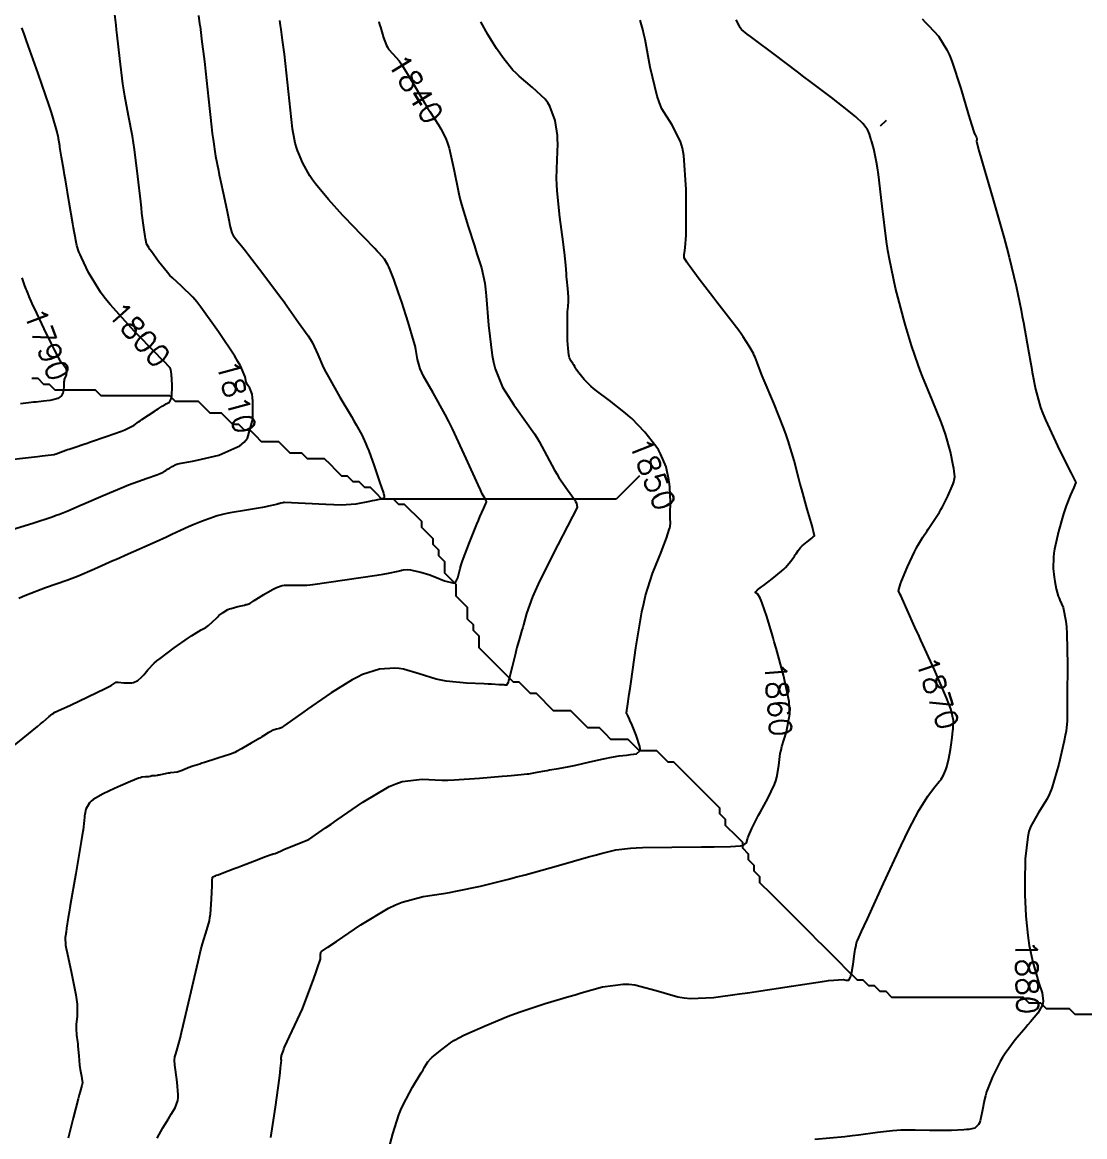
# Model space of a CAD drawing. Header units: metres. Extents: x 68 to 838477, y 94 to 1191015.
# Drawn here: x 837954.3 to 838139.6, y 1189446 to 1189640.4 of the extents above; entities that cross this region are included whole.
import ezdxf

# ---------------------------------------------------------------- set-up
doc = ezdxf.new("R2010")
doc.units = ezdxf.units.M
doc.header["$LTSCALE"] = 0.3
doc.layers.add('COTAS 10', color=1, linetype='Continuous')
doc.layers.add('DRENAJE', color=5, linetype='Continuous', lineweight=25)
doc.styles.get("Standard").update_dxf_attribs({"font": 'simplex.shx'})

msp = doc.modelspace()

# ---------------------------------------------------------------- linework, layer by layer
at = {"layer": 'COTAS 10'}
for points, elevation in [([(837952.02, 1189513.59), (837954.42, 1189515.55), (837956.93, 1189517.59), (837957.46, 1189518.03), (837957.92, 1189518.4), (837958.98, 1189519.29), (837959.47, 1189519.71), (837959.56, 1189519.79), (837959.64, 1189519.86), (837959.78, 1189519.98), (837959.81, 1189520), (837959.83, 1189520.01), (837959.85, 1189520.02), (837959.92, 1189520.07), (837960, 1189520.11), (837960.01, 1189520.12), (837960.03, 1189520.13), (837960.05, 1189520.14), (837960.06, 1189520.14), (837960.06, 1189520.14), (837960.07, 1189520.14), (837960.08, 1189520.13), (837960.08, 1189520.14), (837960.09, 1189520.14), (837960.11, 1189520.15), (837960.12, 1189520.15), (837960.13, 1189520.15), (837960.18, 1189520.17), (837960.27, 1189520.21), (837960.31, 1189520.22), (837960.36, 1189520.24), (837960.59, 1189520.33), (837961.54, 1189520.76), (837962.04, 1189521), (837962.65, 1189521.29), (837965.71, 1189522.74), (837968.72, 1189524.21), (837969.29, 1189524.5), (837969.74, 1189524.74), (837970.44, 1189525.2), (837970.64, 1189525.28), (837970.79, 1189525.28), (837970.98, 1189525.28), (837971.98, 1189525.19), (837973.12, 1189525.16), (837973.4, 1189525.2), (837973.65, 1189525.25), (837974.41, 1189525.59), (837975.07, 1189526.15), (837975.26, 1189526.34), (837975.45, 1189526.55), (837976.15, 1189527.43), (837977.29, 1189528.61), (837977.76, 1189529.01), (837978.29, 1189529.45), (837980.74, 1189531.29), (837983.23, 1189533.02), (837983.77, 1189533.38), (837984.26, 1189533.69), (837985.49, 1189534.4), (837986.3, 1189534.84), (837986.51, 1189534.99), (837986.72, 1189535.16), (837987.46, 1189535.83), (837988.17, 1189536.54), (837988.37, 1189536.72), (837988.56, 1189536.9), (837989.28, 1189537.47), (837990.11, 1189537.95), (837990.39, 1189538.06), (837990.68, 1189538.17), (837991.88, 1189538.5), (837993, 1189538.75), (837993.24, 1189538.82), (837993.44, 1189538.87), (837993.93, 1189539.04), (837994.48, 1189539.36), (837994.73, 1189539.52), (837995.02, 1189539.7), (837996.42, 1189540.58), (837997.92, 1189541.47), (837998.28, 1189541.66), (837998.61, 1189541.81), (837999.6, 1189542.16), (838000, 1189542.23), (838003.88, 1189542.2), (838004.96, 1189542.36), (838010.5, 1189543.16), (838016.08, 1189543.98), (838017.19, 1189544.15), (838018.11, 1189544.3), (838019.85, 1189544.64), (838020.3, 1189544.8), (838020.4, 1189544.83), (838020.5, 1189544.85), (838020.77, 1189544.9), (838021.42, 1189544.93), (838021.96, 1189544.87), (838022.19, 1189544.82), (838022.46, 1189544.76), (838023.75, 1189544.46), (838025.32, 1189544), (838025.77, 1189543.85), (838026.22, 1189543.69), (838027.92, 1189543), (838029.33, 1189542.61), (838029.6, 1189542.63), (838029.83, 1189542.71), (838030.25, 1189543.48), (838030.62, 1189545.12), (838030.82, 1189545.76), (838031.05, 1189546.47), (838032.25, 1189549.67), (838033.52, 1189552.83), (838033.81, 1189553.52), (838034.06, 1189554.13), (838034.75, 1189555.64), (838035.11, 1189556.44), (838035.17, 1189556.59), (838035.2, 1189556.73), (838035.15, 1189556.96), (838034.5, 1189558.12), (838034.16, 1189558.83), (838033.75, 1189559.71), (838031.69, 1189564.28), (838029.28, 1189569.49), (838028.64, 1189570.77), (838028.02, 1189571.98), (838025.9, 1189575.76), (838024.26, 1189578.67), (838023.94, 1189579.33), (838023.68, 1189579.93), (838023.22, 1189581.56), (838022.92, 1189583.3), (838022.76, 1189583.97), (838022.56, 1189584.71), (838021.56, 1189588.06), (838020.44, 1189591.57), (838020.16, 1189592.41), (838019.9, 1189593.2), (838019.07, 1189595.57), (838018.38, 1189597.34), (838018.19, 1189597.74), (838018.02, 1189598.09), (838017.42, 1189599.07), (838016.52, 1189600.1), (838016.15, 1189600.49), (838015.74, 1189600.93), (838013.83, 1189602.89), (838011.52, 1189605.28), (838010.86, 1189605.99), (838010.19, 1189606.71), (838007.66, 1189609.49), (838005.4, 1189612.22), (838004.89, 1189612.92), (838004.43, 1189613.6), (838003.2, 1189615.82), (838002.45, 1189617.61), (838002.29, 1189618.02), (838002.16, 1189618.38), (838001.86, 1189619.33), (838001.61, 1189620.6), (838001.5, 1189621.17), (838001.39, 1189621.83), (838000, 1189634.85), (837999.66, 1189637.28), (837999.42, 1189639.1), (837999.37, 1189639.5), (837999.32, 1189639.84), (837999.19, 1189640.7)], 1830), ([(837952.35, 1189551.88), (837956.26, 1189553.06), (837959.47, 1189554.15), (837960.16, 1189554.4), (837960.76, 1189554.61), (837962.21, 1189555.18), (837963.69, 1189555.84), (837964.31, 1189556.1), (837965.02, 1189556.41), (837968.37, 1189557.85), (837971.95, 1189559.34), (837972.81, 1189559.69), (837973.62, 1189560), (837976.04, 1189560.9), (837977.72, 1189561.48), (837978.05, 1189561.6), (837978.32, 1189561.7), (837978.83, 1189561.91), (837978.97, 1189562.02), (837979.02, 1189562.05), (837979.08, 1189562.09), (837979.3, 1189562.24), (837979.62, 1189562.44), (837979.73, 1189562.51), (837979.86, 1189562.59), (837980.43, 1189562.93), (837981.05, 1189563.24), (837981.22, 1189563.3), (837981.39, 1189563.36), (837981.97, 1189563.47), (837983.32, 1189563.72), (837983.97, 1189563.86), (837984.75, 1189564.03), (837988.54, 1189564.91), (837992.23, 1189566.52), (837992.95, 1189567.15), (837993.53, 1189567.87), (837994.5, 1189571.16), (837994.47, 1189574.32), (837994.43, 1189574.96), (837994.36, 1189575.5), (837993.97, 1189576.6), (837993.53, 1189577.17), (837993.43, 1189577.37), (837993.34, 1189577.59), (837993.11, 1189578.58), (837992.31, 1189580.46), (837991.86, 1189581.25), (837991.32, 1189582.15), (837988.63, 1189586.23), (837988.51, 1189586.41), (837985.42, 1189590.68), (837984.7, 1189591.61), (837984.02, 1189592.42), (837982.05, 1189594.39), (837980.46, 1189595.8), (837980.02, 1189596.25), (837979.59, 1189596.72), (837978.04, 1189598.66), (837976.78, 1189600.42), (837976.53, 1189600.78), (837976.33, 1189601.09), (837975.93, 1189601.77), (837975.79, 1189602.41), (837975.74, 1189602.69), (837975.68, 1189603.02), (837975.46, 1189604.61), (837975.14, 1189607.12), (837975.03, 1189608.04), (837974.92, 1189609.06), (837974.41, 1189613.51), (837973.81, 1189618.22), (837973.64, 1189619.39), (837973.46, 1189620.5), (837972.79, 1189624.05), (837972.13, 1189627.52), (837971.96, 1189628.58), (837971.8, 1189629.68), (837971.26, 1189634.05), (837970.82, 1189638.14), (837970.71, 1189639.06), (837970.62, 1189639.91), (837970.34, 1189642.21)], 1810), ([(837984.98, 1189641.56), (837985.2, 1189640.12), (837985.27, 1189639.64), (837985.34, 1189639.13), (837985.61, 1189637), (837985.97, 1189634.04), (837986.08, 1189633), (837986.21, 1189631.87), (837986.72, 1189627), (837987.26, 1189622.14), (837987.4, 1189621.01), (837987.53, 1189619.97), (837987.99, 1189617.02), (837988.47, 1189614.55), (837988.62, 1189613.81), (837988.78, 1189613.05), (837989.42, 1189610.11), (837990.02, 1189607.41), (837990.14, 1189606.8), (837990.26, 1189606.24), (837990.53, 1189604.73), (837990.8, 1189603.69), (837990.91, 1189603.43), (837991.04, 1189603.19), (837991.62, 1189602.42), (837992.74, 1189601.1), (837993.21, 1189600.51), (837993.74, 1189599.83), (837996.24, 1189596.55), (837999.14, 1189592.68), (837999.93, 1189591.62), (838000, 1189591.52), (838002.46, 1189588.02), (838004.14, 1189585.68), (838004.52, 1189585.07), (838004.86, 1189584.48), (838005.8, 1189582.46), (838006.81, 1189580.14), (838007.2, 1189579.36), (838007.65, 1189578.53), (838009.66, 1189575), (838011.67, 1189571.62), (838012.11, 1189570.86), (838012.5, 1189570.19), (838013.48, 1189568.44), (838014.21, 1189566.85), (838014.44, 1189566.29), (838014.68, 1189565.67), (838015.65, 1189563), (838016.53, 1189560.43), (838016.71, 1189559.88), (838016.88, 1189559.41), (838017.27, 1189558.29), (838017.4, 1189557.74), (838017.4, 1189557.63), (838017.39, 1189557.53), (838017.22, 1189557.32), (838016.95, 1189557.24), (838016.88, 1189557.22), (838016.8, 1189557.2), (838016.5, 1189557.14), (838015.69, 1189556.99), (838015.29, 1189556.91), (838014.81, 1189556.82), (838012.45, 1189556.34), (838009.96, 1189556.19), (838008.59, 1189556.24), (838007.19, 1189556.26), (838000, 1189556.62), (837999.88, 1189556.61), (837999.78, 1189556.59), (837999.69, 1189556.58), (837999.37, 1189556.52), (837999.03, 1189556.43), (837998.92, 1189556.4), (837998.8, 1189556.37), (837998.31, 1189556.23), (837997.22, 1189555.99), (837996.72, 1189555.9), (837996.15, 1189555.79), (837993.36, 1189555.31), (837990.55, 1189554.81), (837989.95, 1189554.7), (837989.44, 1189554.59), (837988.24, 1189554.31), (837987.42, 1189554.03), (837987.13, 1189553.93), (837986.82, 1189553.81), (837985.51, 1189553.33), (837984.05, 1189552.75), (837983.65, 1189552.58), (837983.26, 1189552.41), (837981.86, 1189551.75), (837980.36, 1189551.03), (837979.91, 1189550.82), (837979.44, 1189550.6), (837977.59, 1189549.75), (837975.66, 1189548.88), (837975.13, 1189548.65), (837974.61, 1189548.41), (837972.73, 1189547.6), (837970.71, 1189546.72), (837970.08, 1189546.45), (837969.43, 1189546.16), (837966.87, 1189545), (837963.89, 1189543.74), (837962.99, 1189543.39), (837962.04, 1189543.03), (837958.34, 1189541.73), (837955, 1189540.49), (837954.28, 1189540.18), (837953.66, 1189539.88)], 1820), ([(838016.44, 1189640.5), (838016.59, 1189640.02), (838016.73, 1189639.55), (838017.21, 1189637.91), (838017.23, 1189637.85), (838017.78, 1189636.36), (838017.96, 1189636.02), (838018.14, 1189635.72), (838018.92, 1189634.87), (838019.99, 1189633.66), (838020.36, 1189633.12), (838020.77, 1189632.51), (838022.53, 1189629.55), (838024.4, 1189626.33), (838024.87, 1189625.55), (838025.33, 1189624.81), (838026.85, 1189622.53), (838027.25, 1189621.78), (838028.11, 1189620.14), (838028.41, 1189619.33), (838028.7, 1189618.46), (838029.54, 1189614.78), (838030.34, 1189610.76), (838030.6, 1189609.67), (838030.88, 1189608.59), (838032.01, 1189604.78), (838033.12, 1189601.4), (838033.39, 1189600.59), (838033.63, 1189599.83), (838034.36, 1189597.56), (838034.91, 1189594.87), (838035.05, 1189593.84), (838035.18, 1189592.7), (838035.6, 1189587.56), (838036.2, 1189582.3), (838036.44, 1189581.08), (838036.73, 1189579.97), (838038.04, 1189576.77), (838039.59, 1189574.33), (838040.02, 1189573.68), (838040.46, 1189573.04), (838042.05, 1189570.84), (838043.59, 1189568.62), (838044, 1189567.97), (838044.4, 1189567.3), (838045.75, 1189564.77), (838047.09, 1189562.26), (838047.48, 1189561.61), (838047.87, 1189560.98), (838049.36, 1189558.86), (838050.56, 1189557.17), (838050.76, 1189556.81), (838050.92, 1189556.5), (838051.03, 1189555.74), (838050.24, 1189554.21), (838046.82, 1189547.57), (838044.25, 1189542.39), (838043.72, 1189541.22), (838043.25, 1189540.16), (838042.21, 1189537.28), (838041.69, 1189535.32), (838041.56, 1189534.83), (838041.42, 1189534.37), (838040.98, 1189532.91), (838040.53, 1189531.37), (838040.4, 1189530.86), (838040.26, 1189530.31), (838039.7, 1189528), (838039.2, 1189525.96), (838039.08, 1189525.57), (838038.98, 1189525.26), (838038.72, 1189524.78), (838038.41, 1189524.8), (838038.28, 1189524.81), (838038.13, 1189524.82), (838037.45, 1189524.86), (838036.09, 1189524.93), (838035.51, 1189524.96), (838034.84, 1189524.99), (838031.72, 1189525.12), (838028.21, 1189525.47), (838027.3, 1189525.64), (838026.43, 1189525.83), (838023.5, 1189526.78), (838020.77, 1189527.59), (838020.01, 1189527.7), (838019.26, 1189527.76), (838016.56, 1189527.56), (838013.63, 1189526.61), (838012.73, 1189526.19), (838011.8, 1189525.72), (838008.15, 1189523.44), (838004.78, 1189521.12), (838004.03, 1189520.6), (838003.36, 1189520.15), (838000, 1189517.72), (837999.8, 1189517.61), (837999.74, 1189517.55), (837999.71, 1189517.53), (837999.68, 1189517.51), (837999.56, 1189517.41), (837999.33, 1189517.29), (837999.23, 1189517.25), (837999.12, 1189517.22), (837998.61, 1189517.09), (837998.02, 1189516.92), (837997.86, 1189516.85), (837997.71, 1189516.78), (837997.15, 1189516.45), (837996.36, 1189515.94), (837996.06, 1189515.75), (837995.72, 1189515.55), (837994.21, 1189514.66), (837992.78, 1189513.84), (837992.51, 1189513.68), (837992.28, 1189513.55), (837991.88, 1189513.33), (837991.76, 1189513.27), (837991.7, 1189513.24), (837991.63, 1189513.2), (837991.31, 1189513.03), (837990.57, 1189512.73), (837990.24, 1189512.62), (837989.85, 1189512.49), (837988.01, 1189511.9), (837986.07, 1189511.29), (837985.61, 1189511.15), (837985.21, 1189511.02), (837984.04, 1189510.63), (837983.2, 1189510.33), (837982.99, 1189510.26), (837982.8, 1189510.18), (837982.17, 1189509.92), (837981.61, 1189509.71), (837981.46, 1189509.67), (837981.3, 1189509.63), (837980.74, 1189509.54), (837980.11, 1189509.47), (837979.92, 1189509.44), (837979.71, 1189509.4), (837978.89, 1189509.24), (837978.14, 1189509.09), (837977.98, 1189509.06), (837977.84, 1189509.03), (837977.51, 1189508.99), (837977.32, 1189508.99), (837977.27, 1189508.98), (837977.23, 1189508.98), (837977.06, 1189508.98), (837976.89, 1189508.96), (837976.83, 1189508.95), (837976.77, 1189508.93), (837976.55, 1189508.87), (837976.28, 1189508.81), (837976.19, 1189508.8), (837976.1, 1189508.8), (837975.75, 1189508.81), (837975.12, 1189508.71), (837974.86, 1189508.63), (837974.56, 1189508.53), (837973.14, 1189507.98), (837971.39, 1189507.22), (837970.88, 1189507), (837970.36, 1189506.76), (837968.36, 1189505.83), (837966.63, 1189504.83), (837966.28, 1189504.54), (837965.98, 1189504.25), (837965.36, 1189503.16), (837965.15, 1189502.19), (837965.12, 1189501.96), (837965.09, 1189501.76), (837965.06, 1189501.2), (837964.86, 1189499.52), (837964.72, 1189498.61), (837964.54, 1189497.51), (837963.59, 1189491.95), (837962.62, 1189486.33), (837962.43, 1189485.2), (837962.28, 1189484.25), (837961.99, 1189482.37), (837961.92, 1189481.7), (837961.89, 1189481.52), (837961.86, 1189481.35), (837961.74, 1189480.74), (837961.83, 1189479.44), (837961.93, 1189478.82), (837962.07, 1189478.09), (837962.84, 1189474.53), (837963.6, 1189470.78), (837963.73, 1189469.93), (837963.81, 1189469.16), (837963.82, 1189467.06), (837963.66, 1189465.6), (837963.64, 1189465.23), (837963.64, 1189464.88), (837963.73, 1189463.75), (837963.89, 1189462.58), (837963.94, 1189462.2), (837963.98, 1189461.79), (837964.12, 1189460.13), (837964.27, 1189458.48), (837964.32, 1189458.09), (837964.37, 1189457.72), (837964.58, 1189456.59), (837964.73, 1189455.75), (837964.74, 1189455.56), (837964.75, 1189455.39), (837964.66, 1189454.95), (837964.34, 1189453.88), (837964.18, 1189453.32), (837964.01, 1189452.65), (837963.14, 1189449.28), (837962.25, 1189445.75)], 1840), ([(837977.78, 1189445.74), (837978.79, 1189447.56), (837979.77, 1189449.16), (837980.01, 1189449.55), (837980.23, 1189449.93), (837980.94, 1189451.07), (837981.38, 1189452.36), (837981.43, 1189452.83), (837981.45, 1189453.33), (837981.28, 1189455.56), (837980.99, 1189457.68), (837980.94, 1189458.12), (837980.9, 1189458.51), (837980.82, 1189459.39), (837980.88, 1189459.94), (837980.92, 1189460.12), (837980.97, 1189460.31), (837981.24, 1189461.08), (837981.81, 1189463.17), (837982.06, 1189464.18), (837982.35, 1189465.39), (837983.7, 1189471.32), (837985.09, 1189477.33), (837985.41, 1189478.59), (837985.69, 1189479.67), (837986.44, 1189482.1), (837986.9, 1189483.69), (837986.99, 1189484.25), (837987.08, 1189484.85), (837987.27, 1189487.45), (837987.36, 1189489.82), (837987.38, 1189490.27), (837987.4, 1189490.64), (837987.45, 1189491.27), (837987.49, 1189491.33), (837987.51, 1189491.35), (837987.52, 1189491.36), (837987.59, 1189491.4), (837987.96, 1189491.54), (837988.16, 1189491.62), (837988.41, 1189491.72), (837989.68, 1189492.2), (837991.4, 1189492.86), (837991.94, 1189493.06), (837992.5, 1189493.28), (837994.74, 1189494.14), (837996.68, 1189494.88), (837997.05, 1189495.02), (837997.35, 1189495.13), (837997.83, 1189495.29), (837997.85, 1189495.27), (837997.87, 1189495.27), (837997.89, 1189495.29), (837997.98, 1189495.32), (837998.03, 1189495.34), (837998.08, 1189495.35), (837998.37, 1189495.42), (837999.32, 1189495.82), (837999.79, 1189496.05), (838000, 1189496.16), (838004.24, 1189497.86), (838007.14, 1189499.88), (838008.12, 1189500.56), (838009.18, 1189501.3), (838013.65, 1189504.39), (838018.26, 1189507.09), (838019.41, 1189507.58), (838020.51, 1189507.96), (838024, 1189508.39), (838027.44, 1189508.23), (838028.5, 1189508.23), (838029.61, 1189508.26), (838034, 1189508.53), (838037.97, 1189508.88), (838038.82, 1189508.96), (838039.55, 1189509.02), (838041.27, 1189509.18), (838042.3, 1189509.3), (838042.61, 1189509.34), (838042.92, 1189509.39), (838044.09, 1189509.6), (838045.41, 1189509.84), (838045.8, 1189509.91), (838046.2, 1189509.99), (838047.78, 1189510.25), (838049.63, 1189510.6), (838050.21, 1189510.72), (838050.82, 1189510.85), (838053.24, 1189511.41), (838055.61, 1189511.95), (838056.19, 1189512.07), (838056.72, 1189512.17), (838058.36, 1189512.43), (838059.67, 1189512.58), (838060.01, 1189512.62), (838060.33, 1189512.66), (838061.41, 1189512.78), (838062, 1189513.35), (838062.02, 1189513.67), (838061.98, 1189514.06), (838061.35, 1189516.06), (838060.49, 1189518.09), (838060.31, 1189518.5), (838060.17, 1189518.83), (838059.87, 1189519.5), (838059.77, 1189519.69), (838059.74, 1189519.73), (838059.72, 1189519.77), (838059.67, 1189519.86), (838059.67, 1189520.09), (838059.68, 1189520.21), (838059.7, 1189520.35), (838059.81, 1189521.09), (838060.13, 1189523.21), (838060.27, 1189524.22), (838060.45, 1189525.42), (838061.28, 1189531.28), (838062.34, 1189537.57), (838062.65, 1189539.04), (838062.97, 1189540.39), (838064.2, 1189544.25), (838065.35, 1189547.08), (838065.63, 1189547.77), (838065.88, 1189548.42), (838066.62, 1189550.43), (838067.09, 1189551.9), (838067.18, 1189552.21), (838067.24, 1189552.47), (838067.31, 1189553.08), (838067.27, 1189553.83), (838067.27, 1189554.2), (838067.27, 1189554.63), (838067.3, 1189556.75), (838067.21, 1189559.23), (838067.14, 1189559.9), (838067.05, 1189560.56), (838066.54, 1189562.86), (838065.58, 1189565.15), (838065.21, 1189565.8), (838064.79, 1189566.46), (838062.86, 1189568.91), (838060.55, 1189571.28), (838060.3, 1189571.51), (838059.88, 1189571.89), (838059.2, 1189572.47), (838056.67, 1189574.43), (838054.4, 1189576.11), (838053.9, 1189576.52), (838053.45, 1189576.9), (838052.27, 1189578.1), (838051.58, 1189578.98), (838051.43, 1189579.17), (838051.3, 1189579.33), (838051, 1189579.71), (838050.84, 1189579.95), (838050.8, 1189580.01), (838050.75, 1189580.08), (838050.61, 1189580.35), (838050.44, 1189580.66), (838050.37, 1189580.76), (838050.3, 1189580.86), (838050, 1189581.28), (838049.71, 1189581.89), (838049.65, 1189582.12), (838049.59, 1189582.37), (838049.45, 1189583.48), (838049.38, 1189584.87), (838049.37, 1189585.29), (838049.35, 1189585.74), (838049.33, 1189587.49), (838049.35, 1189589.14), (838049.36, 1189589.52), (838049.38, 1189589.86), (838049.47, 1189590.83), (838049.53, 1189591.76), (838049.53, 1189592.08), (838049.51, 1189592.44), (838049.4, 1189593.95), (838049.25, 1189595.61), (838049.21, 1189596.05), (838049.17, 1189596.5), (838049.04, 1189598.05), (838048.81, 1189600.26), (838048.71, 1189601.11), (838048.59, 1189602.07), (838048.04, 1189606.41), (838047.56, 1189610.99), (838047.49, 1189612.11), (838047.45, 1189613.16), (838047.54, 1189616.41), (838047.65, 1189619.17), (838047.63, 1189619.92), (838047.59, 1189620.66), (838047.22, 1189623.28), (838046.3, 1189625.73), (838045.91, 1189626.36), (838045.45, 1189626.97), (838043.28, 1189629.03), (838040.94, 1189630.97), (838040.38, 1189631.51), (838039.85, 1189632.05), (838038.24, 1189633.99), (838036.98, 1189635.83), (838036.67, 1189636.3), (838036.39, 1189636.75), (838035.49, 1189638.24), (838034.26, 1189640.48)], 1850), ([(837997.62, 1189445.9), (837998.45, 1189451.16), (837999.1, 1189456.22), (837999.22, 1189457.2), (837999.31, 1189458), (837999.45, 1189459.38), (837999.44, 1189459.56), (837999.43, 1189459.61), (837999.43, 1189459.66), (837999.42, 1189459.81), (837999.45, 1189460.01), (837999.47, 1189460.08), (837999.5, 1189460.16), (837999.82, 1189461.03), (837999.91, 1189461.37), (838000, 1189461.62), (838003.13, 1189468.34), (838005.09, 1189473.59), (838005.47, 1189474.62), (838005.77, 1189475.47), (838006.28, 1189476.98), (838006.3, 1189477.3), (838006.3, 1189477.39), (838006.3, 1189477.47), (838006.3, 1189477.8), (838006.31, 1189478.09), (838006.32, 1189478.15), (838006.34, 1189478.2), (838006.44, 1189478.33), (838007.56, 1189479.09), (838009.05, 1189480.09), (838013.3, 1189482.95), (838018.16, 1189485.86), (838019.37, 1189486.45), (838020.53, 1189486.94), (838024.19, 1189487.92), (838027.72, 1189488.42), (838028.79, 1189488.61), (838029.89, 1189488.82), (838034.19, 1189489.74), (838039.05, 1189490.94), (838040.5, 1189491.32), (838041.99, 1189491.72), (838047.79, 1189493.34), (838053.03, 1189494.82), (838054.18, 1189495.13), (838055.2, 1189495.41), (838057.79, 1189496.04), (838060.34, 1189496.33), (838061.34, 1189496.39), (838062.46, 1189496.44), (838067.56, 1189496.53), (838072.74, 1189496.57), (838073.91, 1189496.58), (838074.96, 1189496.59), (838077.81, 1189496.64), (838079.51, 1189496.77), (838079.83, 1189496.83), (838080.1, 1189496.91), (838080.55, 1189497.26), (838080.73, 1189497.91), (838080.82, 1189498.17), (838080.94, 1189498.46), (838081.52, 1189499.79), (838082.38, 1189501.54), (838082.67, 1189502.09), (838082.99, 1189502.68), (838084.29, 1189505.03), (838085.47, 1189507.47), (838085.7, 1189508.09), (838085.89, 1189508.71), (838086.22, 1189510.76), (838086.47, 1189512.83), (838086.6, 1189513.45), (838086.76, 1189514.1), (838087.58, 1189516.61), (838088.11, 1189519.75), (838088.09, 1189520.79), (838088, 1189521.9), (838087.05, 1189526.53), (838085.74, 1189531.21), (838085.41, 1189532.35), (838085.21, 1189533.03), (838085.1, 1189533.42), (838084.1, 1189536.73), (838083.32, 1189539.07), (838083.14, 1189539.54), (838082.98, 1189539.92), (838082.54, 1189540.64), (838082.28, 1189540.81), (838082.23, 1189540.85), (838082.19, 1189540.88), (838082.11, 1189540.96), (838082.13, 1189541.02), (838082.14, 1189541.04), (838082.16, 1189541.06), (838082.24, 1189541.14), (838082.35, 1189541.24), (838082.38, 1189541.26), (838082.41, 1189541.29), (838082.52, 1189541.4), (838082.97, 1189541.76), (838083.22, 1189541.95), (838083.52, 1189542.18), (838085.04, 1189543.33), (838086.68, 1189544.66), (838087.06, 1189545), (838087.39, 1189545.32), (838088.33, 1189546.4), (838088.95, 1189547.29), (838089.09, 1189547.5), (838089.22, 1189547.7), (838089.57, 1189548.26), (838089.97, 1189548.77), (838090.13, 1189548.93), (838090.31, 1189549.1), (838091.16, 1189549.8), (838091.95, 1189550.42), (838092.1, 1189550.54), (838092.23, 1189550.65), (838092.45, 1189550.84), (838092.27, 1189551.58), (838092.15, 1189552.03), (838092, 1189552.58), (838091.18, 1189555.46), (838090.2, 1189558.92), (838089.95, 1189559.85), (838089.71, 1189560.76), (838088.88, 1189563.95), (838087.87, 1189567.36), (838087.5, 1189568.42), (838087.1, 1189569.53), (838085.33, 1189573.95), (838083.67, 1189577.92), (838083.33, 1189578.75), (838083.04, 1189579.46), (838082.44, 1189581.06), (838082.07, 1189581.99), (838081.93, 1189582.29), (838081.77, 1189582.61), (838081.06, 1189583.88), (838080, 1189585.51), (838079.62, 1189586.04), (838079.21, 1189586.61), (838077.42, 1189588.97), (838075.41, 1189591.56), (838074.86, 1189592.28), (838074.31, 1189593), (838072.33, 1189595.6), (838070.73, 1189597.75), (838070.42, 1189598.19), (838070.16, 1189598.56), (838069.72, 1189599.32), (838069.71, 1189599.78), (838069.72, 1189599.96), (838069.75, 1189600.16), (838069.9, 1189601.07), (838070.05, 1189603.26), (838070.07, 1189604.28), (838070.08, 1189605.46), (838070.06, 1189611.21), (838069.64, 1189617.14), (838069.39, 1189618.44), (838069.09, 1189619.6), (838067.55, 1189622.57), (838065.82, 1189625.32), (838065.4, 1189626.35), (838065.01, 1189627.49), (838063.8, 1189632.57), (838062.89, 1189637.37), (838062.68, 1189638.33), (838062.5, 1189639.15), (838062.01, 1189640.77)], 1860), ([(838018.15, 1189443.65), (838018.89, 1189446.52), (838019.94, 1189449.82), (838020.3, 1189450.71), (838020.69, 1189451.59), (838022.32, 1189454.68), (838023.84, 1189457.19), (838024.16, 1189457.71), (838024.43, 1189458.15), (838025.02, 1189459.1), (838025.53, 1189459.67), (838025.74, 1189459.87), (838026, 1189460.09), (838027.2, 1189461.06), (838028.42, 1189462), (838028.69, 1189462.21), (838028.93, 1189462.39), (838029.53, 1189462.83), (838030.62, 1189463.39), (838031.16, 1189463.65), (838031.81, 1189463.95), (838035.02, 1189465.38), (838038.99, 1189467.02), (838040.12, 1189467.45), (838041.25, 1189467.86), (838045.45, 1189469.24), (838049.58, 1189470.48), (838050.67, 1189470.79), (838051.75, 1189471.1), (838055.45, 1189472.15), (838059.05, 1189472.64), (838060.06, 1189472.61), (838061.08, 1189472.5), (838064.8, 1189471.5), (838068.62, 1189470.41), (838069.7, 1189470.25), (838070.79, 1189470.15), (838074.8, 1189470.29), (838079.37, 1189470.93), (838080.81, 1189471.14), (838082.32, 1189471.36), (838088.43, 1189472.3), (838093.83, 1189473.1), (838094.9, 1189473.24), (838095.79, 1189473.35), (838097.46, 1189473.44), (838097.9, 1189473.35), (838098, 1189473.33), (838098.1, 1189473.33), (838098.42, 1189473.35), (838098.71, 1189473.82), (838098.79, 1189474.09), (838098.87, 1189474.42), (838099.17, 1189476.14), (838099.43, 1189477.93), (838099.49, 1189478.31), (838099.55, 1189478.65), (838099.69, 1189479.44), (838099.78, 1189479.85), (838099.81, 1189479.94), (838099.83, 1189480.01), (838099.91, 1189480.22), (838100.65, 1189481.83), (838101.1, 1189482.8), (838101.65, 1189484), (838104.48, 1189490.2), (838107.56, 1189496.82), (838108.27, 1189498.28), (838108.9, 1189499.58), (838110.66, 1189502.92), (838111.89, 1189504.95), (838112.2, 1189505.42), (838112.49, 1189505.84), (838113.43, 1189507.06), (838114.18, 1189507.95), (838114.35, 1189508.17), (838114.51, 1189508.39), (838114.96, 1189509.07), (838115.31, 1189509.9), (838115.4, 1189510.2), (838115.5, 1189510.54), (838115.85, 1189511.99), (838116.16, 1189513.57), (838116.23, 1189513.97), (838116.29, 1189514.36), (838116.46, 1189515.67), (838116.58, 1189516.86), (838116.61, 1189517.18), (838116.63, 1189517.5), (838116.69, 1189518.61), (838116.21, 1189520.63), (838115.89, 1189521.52), (838115.48, 1189522.55), (838113.34, 1189527.46), (838110.98, 1189532.63), (838110.49, 1189533.7), (838110.44, 1189533.81), (838109.95, 1189534.9), (838108.58, 1189537.94), (838107.71, 1189539.88), (838107.53, 1189540.27), (838107.39, 1189540.6), (838107.1, 1189541.25), (838107.29, 1189542.03), (838107.44, 1189542.44), (838107.63, 1189542.93), (838108.68, 1189545.39), (838109.9, 1189548.01), (838110.19, 1189548.6), (838110.47, 1189549.14), (838111.31, 1189550.58), (838112.06, 1189551.68), (838112.28, 1189552), (838112.5, 1189552.32), (838113.33, 1189553.54), (838114.22, 1189554.94), (838114.47, 1189555.39), (838114.73, 1189555.85), (838115.68, 1189557.74), (838116.46, 1189559.5), (838116.61, 1189559.88), (838116.73, 1189560.23), (838116.93, 1189561.09), (838116.81, 1189562.11), (838116.73, 1189562.55), (838116.63, 1189563.06), (838116.13, 1189565.46), (838115.26, 1189568.57), (838114.94, 1189569.54), (838114.58, 1189570.54), (838112.96, 1189574.54), (838111.28, 1189578.6), (838110.88, 1189579.65), (838110.5, 1189580.66), (838109.34, 1189584.04), (838108.32, 1189587.5), (838108.03, 1189588.56), (838107.72, 1189589.67), (838106.59, 1189594.04), (838105.52, 1189599.07), (838105.25, 1189600.59), (838105, 1189602.17), (838104.21, 1189608.34), (838103.57, 1189613.84), (838103.41, 1189615.01), (838103.26, 1189616.01), (838102.79, 1189618.34), (838102.42, 1189619.52), (838102.33, 1189619.8), (838102.25, 1189620.07), (838102.01, 1189620.88), (838101.71, 1189621.58), (838101.6, 1189621.78), (838101.47, 1189621.98), (838100.88, 1189622.73), (838099.62, 1189623.88), (838099.07, 1189624.34), (838098.43, 1189624.86), (838095.39, 1189627.24), (838091.66, 1189630.08), (838090.58, 1189630.9), (838089.49, 1189631.72), (838085.39, 1189634.8), (838081.95, 1189637.38), (838081.28, 1189637.89), (838080.72, 1189638.32), (838079.71, 1189639.12), (838079.53, 1189639.36), (838079.49, 1189639.42), (838079.45, 1189639.49), (838079.38, 1189639.71), (838078.8, 1189640.83)], 1870), ([(838111.22, 1189640.97), (838111.81, 1189640.36), (838112.37, 1189639.78), (838114.06, 1189637.96), (838115.54, 1189635.58), (838115.96, 1189634.65), (838116.38, 1189633.59), (838117.96, 1189628.81), (838119.29, 1189624.25), (838119.56, 1189623.34), (838119.79, 1189622.58), (838120.28, 1189621.13), (838120.46, 1189620.72), (838120.51, 1189620.63), (838120.55, 1189620.54), (838120.66, 1189620.27), (838120.72, 1189620.05), (838120.73, 1189619.99), (838120.73, 1189619.92), (838120.71, 1189619.67), (838121.12, 1189617.99), (838121.39, 1189617.01), (838121.73, 1189615.82), (838123.54, 1189609.67), (838125.53, 1189602.72), (838125.99, 1189601.02), (838126.41, 1189599.41), (838127.6, 1189594.39), (838128.46, 1189590.18), (838128.67, 1189589.08), (838128.88, 1189588.01), (838129.53, 1189584.39), (838130.11, 1189581.08), (838130.27, 1189580.2), (838130.42, 1189579.35), (838130.95, 1189576.42), (838131.86, 1189573.2), (838132.25, 1189572.16), (838132.7, 1189571.05), (838134.81, 1189566.53), (838136.82, 1189562.53), (838137.2, 1189561.77), (838137.51, 1189561.14), (838138, 1189560.11), (838137.85, 1189559.73), (838137.76, 1189559.52), (838137.65, 1189559.27), (838137.07, 1189557.99), (838136.31, 1189556.04), (838136.09, 1189555.38), (838135.87, 1189554.65), (838135.01, 1189551.58), (838134.32, 1189548.5), (838134.2, 1189547.77), (838134.11, 1189547.1), (838134.05, 1189545.15), (838134.22, 1189543.64), (838134.28, 1189543.24), (838134.34, 1189542.86), (838134.6, 1189541.56), (838134.96, 1189540.32), (838135.08, 1189539.97), (838135.21, 1189539.61), (838135.79, 1189538.3), (838136.29, 1189535.96), (838136.38, 1189534.96), (838136.45, 1189533.79), (838136.54, 1189528.3), (838136.5, 1189522.85), (838136.49, 1189521.72), (838136.49, 1189520.74), (838136.5, 1189518.57), (838136.3, 1189516.73), (838136.16, 1189515.97), (838135.98, 1189515.09), (838135.06, 1189511.02), (838133.8, 1189506.79), (838133.42, 1189505.82), (838133.02, 1189504.93), (838131.47, 1189502.45), (838130.11, 1189500.06), (838129.84, 1189499.24), (838129.62, 1189498.34), (838129.18, 1189494.5), (838129.12, 1189490.35), (838129.12, 1189489.26), (838129.14, 1189488.18), (838129.3, 1189484.56), (838129.3, 1189484.5), (838129.62, 1189481.13), (838129.75, 1189480.25), (838129.89, 1189479.39), (838130.51, 1189476.49), (838131.2, 1189474), (838131.38, 1189473.4), (838131.55, 1189472.83), (838132.12, 1189471.11), (838132.32, 1189469.67), (838132.27, 1189469.28), (838132.16, 1189468.9), (838131.36, 1189467.55), (838130.08, 1189466.04), (838129.67, 1189465.56), (838129.23, 1189465.04), (838127.46, 1189462.94), (838125.68, 1189460.54), (838125.24, 1189459.85), (838124.82, 1189459.14), (838123.47, 1189456.45), (838122.46, 1189453.83), (838122.25, 1189453.16), (838122.07, 1189452.51), (838121.65, 1189450.4), (838121.32, 1189448.77), (838121.19, 1189448.44), (838121.05, 1189448.15), (838120.42, 1189447.54), (838119.35, 1189447.3), (838118.93, 1189447.26), (838118.47, 1189447.22), (838116.35, 1189447.12), (838113.88, 1189447.11), (838113.2, 1189447.11), (838112.51, 1189447.12), (838110.02, 1189447.18), (838107.49, 1189447.17), (838106.78, 1189447.12), (838106.06, 1189447.07), (838103.42, 1189446.73), (838100.11, 1189446.28), (838098.98, 1189446.15), (838097.74, 1189446.02), (838092.48, 1189445.56)], 1880), ([(837950.69, 1189563.98), (837955.88, 1189564.56), (837956.9, 1189564.67), (837957.74, 1189564.76), (837959.31, 1189564.93), (837959.8, 1189565.02), (837959.97, 1189565.07), (837960.16, 1189565.13), (837960.95, 1189565.41), (837961.89, 1189565.75), (837962.16, 1189565.85), (837962.44, 1189565.95), (837963.5, 1189566.31), (837965.01, 1189566.81), (837965.56, 1189567), (837966.18, 1189567.21), (837968.92, 1189568.15), (837971.57, 1189569.1), (837972.13, 1189569.33), (837972.62, 1189569.54), (837973.77, 1189570.15), (837974.55, 1189570.72), (837974.81, 1189570.9), (837975.09, 1189571.09), (837976.26, 1189571.88), (837977.42, 1189572.64), (837977.7, 1189572.82), (837977.94, 1189572.98), (837978.67, 1189573.42), (837979.21, 1189573.74), (837979.35, 1189573.82), (837979.49, 1189573.9), (837979.93, 1189574.16), (837980.24, 1189574.71), (837980.29, 1189574.98), (837980.34, 1189575.29), (837980.38, 1189576.83), (837980.33, 1189578.36), (837980.31, 1189578.68), (837980.3, 1189578.94), (837980.24, 1189579.5), (837980.18, 1189579.7), (837980.17, 1189579.75), (837980.16, 1189579.79), (837980.14, 1189579.9), (837980.13, 1189579.97), (837980.12, 1189579.99), (837980.11, 1189580.01), (837980.08, 1189580.06), (837980.05, 1189580.11), (837980.05, 1189580.11), (837980.04, 1189580.12), (837980.02, 1189580.14), (837980, 1189580.16), (837979.99, 1189580.17), (837979.99, 1189580.18), (837979.96, 1189580.21), (837979, 1189581.21), (837978.4, 1189581.82), (837977.66, 1189582.58), (837973.8, 1189586.54), (837969.66, 1189591.1), (837968.74, 1189592.23), (837967.92, 1189593.31), (837967.56, 1189593.9), (837965.8, 1189596.75), (837964.59, 1189599.34), (837964.35, 1189599.89), (837964.15, 1189600.36), (837963.77, 1189601.46), (837963.67, 1189602.03), (837963.64, 1189602.17), (837963.62, 1189602.3), (837963.54, 1189602.72), (837963.33, 1189603.9), (837963.22, 1189604.51), (837963.09, 1189605.25), (837962.47, 1189608.94), (837961.8, 1189612.89), (837961.64, 1189613.79), (837961.5, 1189614.6), (837961.12, 1189616.84), (837960.88, 1189618.28), (837960.83, 1189618.59), (837960.79, 1189618.86), (837960.7, 1189619.5), (837960.61, 1189620.04), (837960.57, 1189620.24), (837960.53, 1189620.46), (837960.32, 1189621.45), (837959.66, 1189623.68), (837959.34, 1189624.68), (837958.95, 1189625.85), (837957.04, 1189631.45), (837955.02, 1189637.14), (837954.57, 1189638.35), (837954.16, 1189639.41)], 1800), ([(837954.2, 1189595.82), (837954.56, 1189594.75), (837954.68, 1189594.42), (837954.89, 1189593.85), (837955, 1189593.58), (837955.1, 1189593.31), (837955.52, 1189592.29), (837956.17, 1189590.83), (837956.43, 1189590.28), (837956.72, 1189589.67), (837958.04, 1189586.95), (837959.33, 1189584.3), (837959.61, 1189583.74), (837959.85, 1189583.26), (837960.39, 1189582.13), (837960.74, 1189581.51), (837960.85, 1189581.35), (837960.96, 1189581.2), (837961.43, 1189580.66), (837961.82, 1189580.15), (837961.89, 1189580.01), (837961.94, 1189579.87), (837962, 1189579.38), (837961.93, 1189578.94), (837961.9, 1189578.84), (837961.87, 1189578.74), (837961.72, 1189578.47), (837961.59, 1189578.06), (837961.56, 1189577.88), (837961.54, 1189577.67), (837961.49, 1189576.68), (837961.32, 1189575.67), (837961.22, 1189575.46), (837961.09, 1189575.26), (837960.46, 1189574.79), (837959.6, 1189574.54), (837959.34, 1189574.48), (837959.07, 1189574.43), (837957.99, 1189574.28), (837956.67, 1189574.16), (837956.25, 1189574.11), (837955.8, 1189574.06), (837953.96, 1189573.86)], 1790)]:
    msp.add_lwpolyline(points, dxfattribs=dict(at, elevation=elevation))
at = {"layer": 'DRENAJE'}
for points in [[(838104.91, 1189623.28, 0), (838103.91, 1189622.28, 0)], [(837955.96, 1189578.29, 0), (837956.96, 1189578.29, 0), (837957.96, 1189577.3, 0), (837958.96, 1189577.3, 0), (837959.96, 1189576.3, 0), (837966.96, 1189576.3, 0), (837967.96, 1189575.3, 0), (837979.95, 1189575.3, 0), (837980.95, 1189574.3, 0), (837984.95, 1189574.3, 0), (837985.95, 1189573.3, 0), (837986.95, 1189572.3, 0), (837988.95, 1189572.3, 0), (837989.95, 1189571.3, 0), (837990.95, 1189570.3, 0), (837991.95, 1189570.3, 0), (837992.95, 1189569.3, 0), (837993.95, 1189569.3, 0), (837994.95, 1189568.3, 0), (837995.95, 1189567.3, 0), (837998.95, 1189567.3, 0), (837999.95, 1189566.3, 0), (838000.95, 1189565.3, 0), (838002.95, 1189565.3, 0), (838003.95, 1189564.3, 0), (838006.94, 1189564.3, 0), (838007.94, 1189563.3, 0), (838008.94, 1189562.3, 0), (838009.94, 1189561.3, 0), (838010.94, 1189561.3, 0), (838011.94, 1189560.3, 0), (838012.94, 1189560.3, 0), (838013.94, 1189559.3, 0), (838014.94, 1189559.3, 0), (838015.94, 1189558.3, 0), (838016.94, 1189557.3, 0), (838018.94, 1189557.3, 0), (838057.93, 1189557.3, 0)], [(838061.93, 1189561.3, 0), (838060.93, 1189560.3, 0), (838059.93, 1189559.3, 0), (838058.93, 1189558.3, 0), (838057.93, 1189557.3, 0)], [(838145.9, 1189467.33, 0), (838137.9, 1189467.33, 0), (838136.9, 1189468.33, 0), (838132.9, 1189468.33, 0), (838131.9, 1189469.33, 0), (838129.9, 1189469.33, 0), (838128.9, 1189470.33, 0), (838105.91, 1189470.33, 0), (838104.91, 1189471.33, 0), (838103.91, 1189471.33, 0), (838102.91, 1189472.33, 0), (838101.91, 1189472.33, 0), (838100.91, 1189473.33, 0), (838099.91, 1189473.33, 0), (838097.91, 1189475.33, 0), (838096.91, 1189476.33, 0), (838095.91, 1189477.33, 0), (838094.91, 1189478.33, 0), (838093.92, 1189479.33, 0), (838092.92, 1189480.33, 0), (838091.92, 1189481.33, 0), (838090.92, 1189482.33, 0), (838089.92, 1189483.33, 0), (838088.92, 1189484.33, 0), (838087.92, 1189485.33, 0), (838086.92, 1189486.33, 0), (838085.92, 1189487.33, 0), (838084.92, 1189488.33, 0), (838082.92, 1189490.32, 0), (838082.92, 1189491.32, 0), (838081.92, 1189492.32, 0), (838081.92, 1189493.32, 0), (838080.92, 1189494.32, 0), (838080.92, 1189495.32, 0), (838079.92, 1189496.32, 0), (838079.92, 1189497.32, 0), (838078.92, 1189498.32, 0), (838076.92, 1189500.32, 0), (838076.92, 1189501.32, 0), (838075.92, 1189502.32, 0), (838075.92, 1189503.32, 0), (838074.92, 1189504.32, 0), (838073.92, 1189505.32, 0), (838072.92, 1189506.32, 0), (838071.92, 1189507.32, 0), (838070.92, 1189508.32, 0), (838069.92, 1189509.32, 0), (838067.92, 1189511.32, 0), (838066.92, 1189511.32, 0), (838065.92, 1189512.32, 0), (838064.92, 1189513.32, 0), (838061.93, 1189513.32, 0), (838060.93, 1189514.32, 0), (838059.93, 1189515.32, 0), (838056.93, 1189515.32, 0), (838055.93, 1189516.32, 0), (838054.93, 1189517.32, 0), (838052.93, 1189517.32, 0), (838051.93, 1189518.31, 0), (838050.93, 1189519.31, 0), (838049.93, 1189520.31, 0), (838046.93, 1189520.31, 0), (838045.93, 1189521.31, 0), (838044.93, 1189522.31, 0), (838043.93, 1189523.31, 0), (838042.93, 1189523.31, 0), (838041.93, 1189524.31, 0), (838040.93, 1189525.31, 0), (838039.93, 1189525.31, 0), (838038.93, 1189526.31, 0), (838036.93, 1189528.31, 0), (838035.93, 1189529.31, 0), (838034.93, 1189530.31, 0), (838033.94, 1189531.31, 0), (838033.94, 1189533.31, 0), (838032.94, 1189534.31, 0), (838032.94, 1189535.31, 0), (838031.94, 1189536.31, 0), (838031.94, 1189538.31, 0), (838030.94, 1189539.31, 0), (838029.94, 1189540.31, 0), (838029.94, 1189542.31, 0), (838028.94, 1189543.31, 0), (838027.94, 1189544.31, 0), (838027.94, 1189546.31, 0), (838026.94, 1189547.31, 0), (838026.94, 1189548.3, 0), (838025.94, 1189549.3, 0), (838025.94, 1189550.3, 0), (838024.94, 1189551.3, 0), (838023.94, 1189552.3, 0), (838023.94, 1189553.3, 0), (838022.94, 1189554.3, 0), (838021.94, 1189555.3, 0), (838020.94, 1189556.3, 0), (838019.94, 1189556.3, 0), (838018.94, 1189557.3, 0)]]:
    msp.add_polyline3d(points, dxfattribs=at)

# ---------------------------------------------------------------- texts
at = {"layer": 'COTAS 10', "char_height": 3.8, "attachment_point": 7}
for s, insert, rotation in [('1840', (838017.84, 1189633.3, 1840), 301.8798), ('1790', (837954.48, 1189589.63, 1790), 291.0002), ('1800', (837968.92, 1189589.51, 1800), 311.6416), ('1810', (837988.09, 1189580.88, 1810), 284.9485), ('1850', (838060.05, 1189566.95, 1850), 291.557), ('1860', (838083.66, 1189528.64, 1860), 274.7041), ('1870', (838110.06, 1189528.99, 1870), 288.32), ('1880', (838127.47, 1189480.33, 1880), 271.1757)]:
    msp.add_mtext(s, dxfattribs=dict(at, insert=insert, rotation=rotation))

doc.saveas('drawing.dxf')
